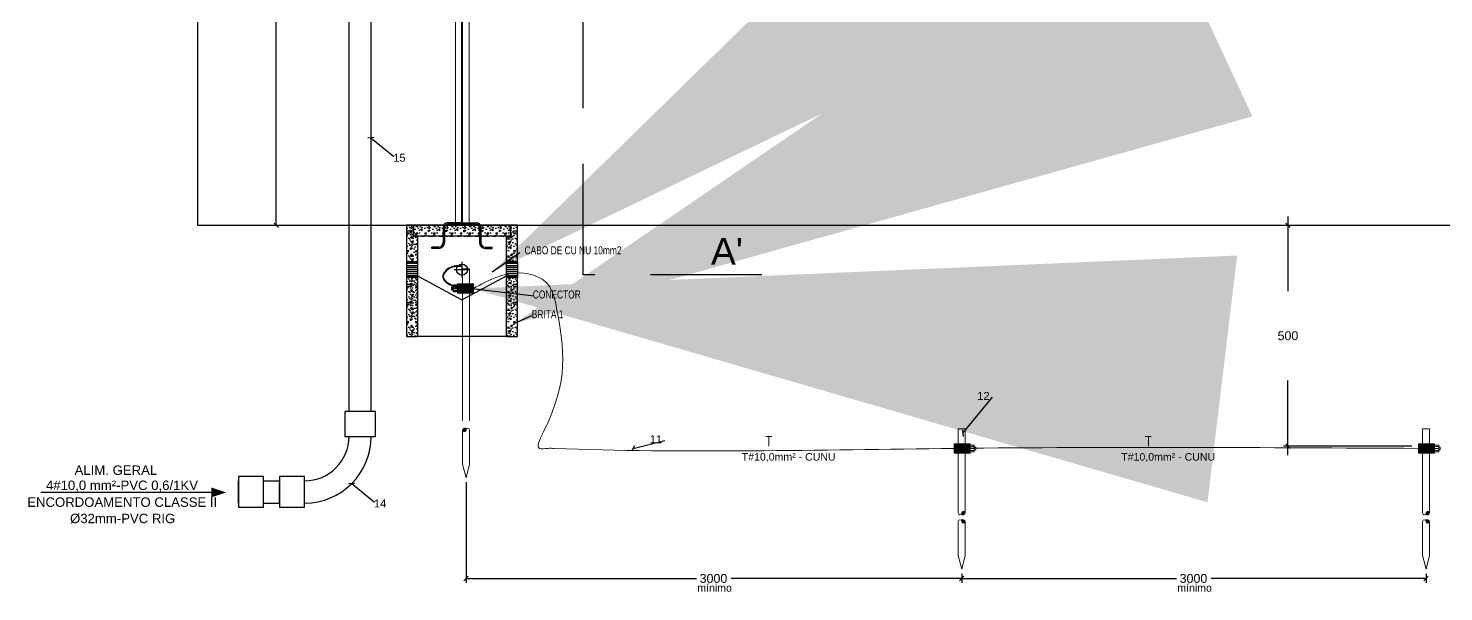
# Model space of a CAD drawing. Header units: millimetres. Extents: x 425 to 646, y 332 to 411.
# Drawn here: x 459.366 to 462.55, y 345.379 to 346.646 of the extents above; entities that cross this region are included whole.
import ezdxf
from ezdxf.enums import TextEntityAlignment as Align

# ---------------------------------------------------------------- set-up
doc = ezdxf.new("R2010")
doc.units = ezdxf.units.MM
doc.linetypes.add('HIDDEN', pattern=[0.375, 0.25, -0.125])
for name, color, linetype in [('Alvenaria', 7, 'Continuous'), ('Cotas', 1, 'Continuous'), ('DETALHES', 6, 'Continuous'), ('DI-Textos_do_diagrama', 5, 'Continuous'), ('PARA-RAIOS', 240, 'Continuous'), ('QUADROS_E_CAIXAS', 240, 'Continuous'), ('TXT', 7, 'Continuous')]:
    doc.layers.add(name, color=color, linetype=linetype)
doc.layers.add('EL-Condutos', color=8, linetype='Continuous', lineweight=30)
doc.styles.add('ARIAL', font='arial.ttf')
doc.dimstyles.new('10', dxfattribs={"dimtxt": 0.02, "dimasz": 0.01, "dimexe": 0.01, "dimexo": 0.01, "dimgap": 0.09, "dimtad": 0, "dimtih": 1, "dimtoh": 1, "dimdec": 0, "dimlfac": 1000, "dimzin": 0, "dimdsep": 46, "dimtxsty": 'ARIAL', "dimblk": 'OBLIQUE', "dimcen": 0, "dimdle": 0.02, "dimclrt": 7, "dimadec": 0, "dimazin": 0, "dimtfac": 1, "dimtdec": 0, "dimtofl": 0, "dimtmove": 0, "dimatfit": 3, "dimldrblk": 'OBLIQUE', "dimfxl": 0, "dimtolj": 1, "dimtzin": 0, "dimarcsym": 0})
doc.dimstyles.new('RICARDO-1-10', dxfattribs={"dimtxt": 0.02, "dimasz": 0.01, "dimexe": 0.01, "dimexo": 0.01, "dimgap": 0.01, "dimtad": 0, "dimtih": 1, "dimtoh": 1, "dimdec": 0, "dimlfac": 1000, "dimzin": 0, "dimdsep": 46, "dimtxsty": 'ARIAL', "dimblk": 'OBLIQUE', "dimcen": 0, "dimclrt": 4, "dimadec": 0, "dimazin": 0, "dimtfac": 1, "dimtdec": 0, "dimtofl": 0, "dimtmove": 0, "dimatfit": 3, "dimldrblk": 'CLOSEDBLANK', "dimfxl": 0, "dimtolj": 1, "dimtzin": 0, "dimarcsym": 0})
doc.dimstyles.get("Standard").update_dxf_attribs({"dimtxt": 0.18, "dimasz": 0.18, "dimexe": 0.18, "dimexo": 0.0625, "dimgap": 0.09, "dimtad": 0, "dimtih": 1, "dimtoh": 1, "dimdec": 4, "dimzin": 0, "dimdsep": 46, "dimtxsty": 'Standard', "dimcen": 0.09, "dimadec": 0, "dimazin": 0, "dimtfac": 1, "dimtdec": 4, "dimtofl": 0, "dimtmove": 0, "dimatfit": 3, "dimfxl": 0, "dimtolj": 1, "dimtzin": 0, "dimarcsym": 0})

# ---------------------------------------------------------------- blocks, each defined once
blk = doc.blocks.new('_Oblique')
at = {"color": 0, "linetype": 'ByBlock', "lineweight": -2}
blk.add_line((-0.5, -0.5), (0.5, 0.5), dxfattribs=at)
blk = doc.blocks.new('*D67')
at = {"layer": 'Cotas', "color": 0, "linetype": 'Continuous', "lineweight": -2, "transparency": 16777216}
for p, q in [((462.1994, 346.2231), (462.1994, 346.055)), ((462.4224, 346.2031), (462.1894, 346.2031)), ((462.1994, 345.6864), (462.1994, 345.8545)), ((462.4783, 345.7064), (462.1894, 345.7064))]:
    blk.add_line(p, q, dxfattribs=at)
at = {"layer": 'DEFPOINTS', "color": 0, "linetype": 'Continuous', "transparency": 16777216}
for p in [(462.4324, 346.2031), (462.1994, 345.7064), (462.4883, 345.7064)]:
    blk.add_point(p, dxfattribs=at)
at = {"layer": 'Cotas', "color": 0, "linetype": 'Continuous', "lineweight": -2, "transparency": 16777216, "xscale": 0.01, "yscale": 0.01, "zscale": 0.01}
for p, rotation in [((462.1994, 346.2031), 90), ((462.1994, 345.7064), 270)]:
    blk.add_blockref('_Oblique', p, dxfattribs=dict(at, rotation=rotation))
at = {"layer": 'Cotas', "color": 7, "linetype": 'Continuous', "lineweight": 0, "transparency": 16777216, "insert": (462.1994, 345.9547), "char_height": 0.02, "attachment_point": 5, "style": 'ARIAL'}
blk.add_mtext('\\A1;500', dxfattribs=at)
blk = doc.blocks.new('*D72')
at = {"layer": 'DEFPOINTS', "color": 0, "transparency": 16777216}
for p in [(460.0467, 347.7771), (459.9237, 346.2031), (460.0467, 346.2031)]:
    blk.add_point(p, dxfattribs=at)
at = {"layer": 'TXT', "color": 0, "lineweight": -2, "transparency": 16777216}
for p, q in [((460.0367, 347.7771), (459.9137, 347.7771)), ((459.9237, 347.7771), (459.9237, 347.0103)), ((459.9237, 346.2031), (459.9237, 346.9698)), ((460.0367, 346.2031), (459.9137, 346.2031))]:
    blk.add_line(p, q, dxfattribs=at)
at = {"layer": 'TXT', "color": 0, "lineweight": -2, "transparency": 16777216, "xscale": 0.01, "yscale": 0.01, "zscale": 0.01}
for p, rotation in [((459.9237, 347.7771), 90), ((459.9237, 346.2031), 270)]:
    blk.add_blockref('_Oblique', p, dxfattribs=dict(at, rotation=rotation))
at = {"layer": 'TXT', "color": 4, "transparency": 16777216, "insert": (459.9237, 346.9901), "char_height": 0.02, "attachment_point": 5, "style": 'ARIAL'}
blk.add_mtext('\\A1;1574', dxfattribs=at)
blk = doc.blocks.new('_ClosedBlank')
at = {"color": 0, "linetype": 'ByBlock', "lineweight": -2}
for p, q in [((-1, 0.17), (0, 0)), ((-1, 0.17), (-1, -0.17)), ((0, 0), (-1, -0.17))]:
    blk.add_line(p, q, dxfattribs=at)

msp = doc.modelspace()

# ---------------------------------------------------------------- hatches: boundary and pattern name
at = {"layer": 'Cotas', "linetype": 'Continuous'}
h = msp.add_hatch(dxfattribs=at)
h.set_pattern_fill('CONCRETO', color=4, scale=0.04, style=0)
h.set_pattern_definition([(45, (460.34579, 345.588468), (0, 0.0400002), [0.0056568, -0.011314, 0.0028284, -0.0169704, 0.0056568, -0.01414214]), (135, (460.37179, 345.590468), (-0.0400002, 0), [0.00565684, -0.0084852, 0.0028284, -0.014142, 0.00565684, -0.0197993]), (63.435, (460.339791, 345.582468), (2e-12, 0.04), [0.004472, -0.017888, 0.004472, -0.01788936]), (116.565, (460.339791, 345.582468), (-2e-11, 0.04), [0.004472, -0.017888, 0.004472, -0.01788936]), (0, (460.33979, 345.586468), (0, 0.04), [0.002, -0.016, 0.004, -0.016, 0.002]), (0, (460.33979, 345.592468), (0, 0.04), [-0.006, 0.004, -0.016, 0, -0.014, 0]), (0, (460.33979, 345.594468), (0, 0.04), [-0.016, 0, -0.012, 0.004, -0.008, 0]), (0, (460.33979, 345.600468), (0, 0.04), [-0.008, 0, -0.01, 0.004, -0.018, 0]), (0, (460.33979, 345.606468), (0, 0.04), [-0.008, 0.004, -0.016, 0.004, -0.008, 0]), (0, (460.33979, 345.616468), (0, 0.04), [-0.006, 0.004, -0.008, 0, -0.022, 0]), (0, (460.33979, 345.618468), (0, 0.04), [-0.008, 0, -0.024, 0.004, -0.004, 0]), (90, (460.34179, 345.590468), (-0.04, 2e-18), [-0.012, 0, -0.012, 0, -0.016, 0]), (90, (460.34579, 345.582468), (-0.04, 2e-18), [-0.006, 0.004, -0.016, 0, -0.014, 0]), (90, (460.34979, 345.582468), (-0.04, 2e-18), [-0.016, 0, -0.014, 0.004, -0.006, 0]), (90, (460.37179, 345.582468), (-0.04, 2e-18), [-0.008, 0.004, -0.02, 0.004, -0.004, 0]), (90, (460.34379, 345.586468), (-0.04, 2e-18), [-0.012, 0, -0.014, 0, -0.014, 0]), (90, (460.34779, 345.586468), (-0.04, 2e-18), [-0.01, 0, -0.022, 0, -0.008, 0]), (90, (460.35179, 345.588468), (-0.04, 2e-18), [-0.02, 0, -0.006, 0, -0.014, 0]), (90, (460.35379, 345.584468), (-0.04, 2e-18), [-0.018, 0, -0.008, 0, -0.01, 0]), (90, (460.35779, 345.590468), (-0.04, 2e-18), [-0.016, 0, -0.006, 0, -0.016, 0]), (90, (460.35979, 345.592468), (-0.04, 2e-18), [-0.018, 0, -0.008, 0, -0.014, 0]), (90, (460.36179, 345.582468), (-0.04, 2e-18), [-0.024, 0, -0.01, 0, -0.006, 0]), (90, (460.36379, 345.588468), (-0.04, 2e-18), [-0.008, 0, -0.016, 0, -0.016, 0]), (90, (460.36579, 345.586468), (-0.04, 2e-18), [-0.018, 0, -0.01, 0, -0.012, 0]), (90, (460.36779, 345.584468), (-0.04, 2e-18), [-0.016, 0, -0.012, 0, -0.012, 0]), (90, (460.37179, 345.586468), (-0.04, 2e-18), [-0.012, 0, -0.012, 0, -0.016, 0]), (90, (460.37579, 345.588468), (-0.04, 2e-18), [-0.016, 0, -0.008, 0, -0.016, 0]), (90, (460.37779, 345.590468), (-0.04, 2e-18), [-0.006, 0, -0.024, 0, -0.01, 0])])
h.paths.add_polyline_path([(460.4414, 345.95348), (460.4664, 345.95348), (460.4664, 346.08598), (460.4414, 346.08598)])
h.paths.add_polyline_path([(460.4664, 346.20348), (460.4514, 346.20348), (460.4514, 346.17748), (460.4414, 346.17748), (460.4414, 346.12098), (460.4664, 346.12098)])
h.paths.add_polyline_path([(460.4504, 346.20348), (460.3824, 346.20348, -0.1316525), (460.38374, 346.19848), (460.38374, 346.17848), (460.4504, 346.17848)])
h.paths.add_polyline_path([(460.38074, 346.17848), (460.38074, 346.19848, 0.2015659), (460.37864, 346.20348), (460.30415, 346.20348, 0.2015659), (460.30205, 346.19848), (460.30205, 346.17848)])
h.paths.add_polyline_path([(460.29905, 346.17848), (460.29905, 346.19848, -0.1316525), (460.30039, 346.20348), (460.2324, 346.20348), (460.2324, 346.17848)])
h.paths.add_polyline_path([(460.2164, 346.12098), (460.2414, 346.12098), (460.2414, 346.17748), (460.2314, 346.17748), (460.2314, 346.20348), (460.2164, 346.20348)])
h.paths.add_polyline_path([(460.2414, 346.08598), (460.2164, 346.08598), (460.2164, 345.95348), (460.2414, 345.95348)])
at = {"layer": 'Cotas', "linetype": 'Continuous', "lineweight": 0}
msp.add_hatch(color=0, dxfattribs=at).paths.add_polyline_path([(459.77912, 345.59181), (459.77912, 345.61293), (459.81092, 345.60237)])
at = {"layer": 'DETALHES', "linetype": 'Continuous', "lineweight": 0}
for points in [[(460.36745, 346.07186), (460.33167, 346.07186), (460.33167, 346.05088), (460.36745, 346.05088)], [(460.35068, 345.74278, -0.227327), (460.35223, 345.74588, 0.5005597), (460.34268, 345.74278, 0.984252)], [(461.44877, 345.71192), (461.48454, 345.71192), (461.48454, 345.69094), (461.44877, 345.69094)], [(462.49337, 345.71192), (462.52914, 345.71192), (462.52914, 345.69094), (462.49337, 345.69094)], [(461.46553, 345.55628, -0.984252), (461.47353, 345.55628, -0.5005597), (461.46398, 345.55318, 0.227327)], [(461.46553, 345.53705, 0.227327), (461.46398, 345.54015, -0.5005597), (461.47353, 345.53705, -0.984252)], [(462.51013, 345.55628, -0.984252), (462.51813, 345.55628, -0.5005597), (462.50859, 345.55318, 0.227327)], [(462.51013, 345.53705, 0.227327), (462.50859, 345.54015, -0.5005597), (462.51813, 345.53705, -0.984252)]]:
    msp.add_hatch(color=240, dxfattribs=at).paths.add_polyline_path(points)

# ---------------------------------------------------------------- linework, layer by layer
at = {"layer": 'Alvenaria'}
msp.add_line((463.88724, 346.20305), (459.74703, 346.20305), dxfattribs=at)
msp.add_lwpolyline([(459.74703, 346.20305), (459.74703, 348.40305), (463.58724, 348.40305), (463.88724, 348.40305), (463.88724, 346.20305)], dxfattribs=at)
at = {"layer": 'Cotas', "color": 0, "linetype": 'Continuous', "lineweight": 0}
for p, q in [((460.32708, 347.2025), (460.32708, 346.20348)), ((460.35788, 347.2025), (460.35788, 346.20348)), ((459.77912, 345.61293), (459.77912, 345.59181))]:
    msp.add_line(p, q, dxfattribs=at)
at = {"layer": 'Cotas', "color": 6, "linetype": 'Continuous'}
for p, q in [((460.2314, 346.20348), (460.2164, 346.20348)), ((460.2164, 346.20348), (460.2164, 346.12098)), ((460.2314, 346.20348), (460.2314, 346.17748)), ((460.2414, 346.17748), (460.2314, 346.17748)), ((460.30039, 346.20348), (460.2324, 346.20348)), ((460.2324, 346.20348), (460.2324, 346.17848)), ((460.29905, 346.17848), (460.2324, 346.17848)), ((460.2414, 346.17748), (460.2414, 346.12098)), ((460.38074, 346.17848), (460.30205, 346.17848)), ((460.37864, 346.20348), (460.30415, 346.20348)), ((460.4504, 346.20348), (460.3824, 346.20348)), ((460.4504, 346.17848), (460.38374, 346.17848)), ((460.4414, 346.12098), (460.4414, 346.17748)), ((460.4414, 346.17748), (460.4514, 346.17748)), ((460.4504, 346.17848), (460.4504, 346.20348)), ((460.4664, 346.20348), (460.4514, 346.20348)), ((460.4514, 346.17748), (460.4514, 346.20348)), ((460.4664, 346.12098), (460.4664, 346.20348)), ((460.2164, 346.08598), (460.2164, 345.95348)), ((460.2414, 346.08598), (460.2414, 345.95348)), ((460.4414, 345.95348), (460.4414, 346.08598)), ((460.4664, 345.95348), (460.4664, 346.08598)), ((460.2164, 345.95348), (460.2414, 345.95348)), ((460.4414, 345.95348), (460.4664, 345.95348))]:
    msp.add_line(p, q, dxfattribs=at)
at = {"layer": 'Cotas', "color": 4, "linetype": 'Continuous'}
for p, q in [((460.29905, 346.19848), (460.29905, 346.16439)), ((460.30205, 346.19848), (460.30205, 346.16439)), ((460.3414, 346.20848), (460.30905, 346.20848)), ((460.3414, 346.20548), (460.30905, 346.20548)), ((460.3414, 346.20848), (460.37374, 346.20848)), ((460.3414, 346.20548), (460.37374, 346.20548)), ((460.38074, 346.19848), (460.38074, 346.16439)), ((460.38374, 346.19848), (460.38374, 346.16439)), ((460.2738, 346.15139), (460.2738, 346.15439)), ((460.28905, 346.15439), (460.2738, 346.15439)), ((460.28905, 346.15139), (460.2738, 346.15139)), ((460.39374, 346.15439), (460.40899, 346.15439)), ((460.39374, 346.15139), (460.40899, 346.15139)), ((460.40899, 346.15139), (460.40899, 346.15439)), ((460.2414, 346.12098), (460.2164, 346.12098)), ((460.2414, 346.12098), (460.2164, 346.12098)), ((460.2164, 346.12098), (460.2164, 346.08598)), ((460.2414, 346.11998), (460.2164, 346.11998)), ((460.2414, 346.11698), (460.2164, 346.11698)), ((460.2414, 346.12098), (460.2414, 346.08598)), ((460.3414, 346.12098), (460.3414, 346.08598)), ((460.4414, 346.08598), (460.4414, 346.12098)), ((460.4664, 346.12098), (460.4414, 346.12098)), ((460.4664, 346.12098), (460.4414, 346.12098)), ((460.4664, 346.12098), (460.4414, 346.12098)), ((460.4664, 346.11998), (460.4414, 346.11998)), ((460.4664, 346.11698), (460.4414, 346.11698)), ((460.4664, 346.12098), (460.4664, 346.08598)), ((460.2414, 346.11198), (460.2164, 346.11198)), ((460.2414, 346.10798), (460.2164, 346.10798)), ((460.2414, 346.10348), (460.2164, 346.10348)), ((460.2414, 346.09898), (460.2164, 346.09898)), ((460.2414, 346.09498), (460.2164, 346.09498)), ((460.2414, 346.08998), (460.2164, 346.08998)), ((460.2414, 346.08698), (460.2164, 346.08698)), ((460.2414, 346.08598), (460.2164, 346.08598)), ((460.2414, 346.08987), (460.3414, 346.03541)), ((460.3239, 346.10348), (460.3589, 346.10348)), ((460.3414, 346.03541), (460.4414, 346.08987)), ((460.4664, 346.11198), (460.4414, 346.11198)), ((460.4664, 346.10798), (460.4414, 346.10798)), ((460.4664, 346.10348), (460.4414, 346.10348)), ((460.4664, 346.10348), (460.4414, 346.10348)), ((460.4664, 346.09898), (460.4414, 346.09898)), ((460.4664, 346.09498), (460.4414, 346.09498)), ((460.4664, 346.08998), (460.4414, 346.08998)), ((460.4664, 346.08698), (460.4414, 346.08698)), ((460.4664, 346.08598), (460.4414, 346.08598)), ((460.4664, 346.08598), (460.4414, 346.08598)), ((460.4414, 345.95348), (460.2414, 345.95348))]:
    msp.add_line(p, q, dxfattribs=at)
at = {"layer": 'Cotas', "color": 0, "linetype": 'Continuous', "lineweight": 0, "const_width": 0.003, "flags": 128}
msp.add_lwpolyline([(459.78123, 345.60237), (459.39388, 345.60237)], dxfattribs=at)
at = {"layer": 'Cotas', "color": 4, "linetype": 'Continuous'}
msp.add_circle((460.3414, 346.10348), 0.0125, dxfattribs=at)
for centre, radius, start, end in [((460.30905, 346.19848), 0.01, 90, 180), ((460.30905, 346.19848), 0.007, 90, 180), ((460.37374, 346.19848), 0.01, 0, 90), ((460.37374, 346.19848), 0.007, 0, 90), ((460.28905, 346.16439), 0.01, 270, 0), ((460.28905, 346.16439), 0.013, 270, 0), ((460.39374, 346.16439), 0.013, 180, 270), ((460.39374, 346.16439), 0.01, 180, 270)]:
    msp.add_arc(centre, radius, start, end, dxfattribs=at)
at = {"layer": 'DETALHES', "color": 240, "linetype": 'Continuous', "lineweight": 0}
for p, q in [((460.34268, 346.10558), (460.35868, 346.10558)), ((460.34268, 346.10558), (460.34268, 345.76449)), ((460.35868, 346.10558), (460.35868, 345.7645)), ((460.34268, 345.74279), (460.34268, 345.66608)), ((460.35868, 345.74278), (460.35868, 345.66608)), ((461.45753, 345.74564), (461.45753, 345.55628)), ((461.47353, 345.74564), (461.45753, 345.74564)), ((461.47353, 345.74564), (461.47353, 345.55627)), ((462.50213, 345.74564), (462.50213, 345.55628)), ((462.51813, 345.74564), (462.50213, 345.74564)), ((462.51813, 345.74564), (462.51813, 345.55627)), ((461.03843, 345.7279), (461.02493, 345.7279)), ((461.03173, 345.70672), (461.03173, 345.7279)), ((461.48454, 345.70549), (461.4938, 345.70549)), ((461.48454, 345.70143), (461.4938, 345.70143)), ((461.48458, 345.70839), (461.48828, 345.70839)), ((461.48681, 345.70839), (461.49384, 345.70839)), ((461.48828, 345.70839), (461.4889, 345.70839)), ((461.49381, 345.70435), (461.49392, 345.70435)), ((461.49384, 345.69404), (461.49384, 345.70839)), ((461.49392, 345.70435), (461.49739, 345.70435)), ((461.49739, 345.70435), (461.49615, 345.70435)), ((461.49739, 345.69805), (461.49739, 345.70435)), ((461.49739, 345.70435), (461.49739, 345.69805)), ((461.89206, 345.7279), (461.87856, 345.7279)), ((461.88536, 345.70672), (461.88536, 345.7279)), ((462.52914, 345.70549), (462.53841, 345.70549)), ((462.52914, 345.70143), (462.53841, 345.70143)), ((462.52918, 345.70839), (462.53289, 345.70839)), ((462.53141, 345.70839), (462.53845, 345.70839)), ((462.53289, 345.70839), (462.5335, 345.70839)), ((462.53841, 345.70435), (462.53852, 345.70435)), ((462.53845, 345.69404), (462.53845, 345.70839)), ((462.53852, 345.70435), (462.54199, 345.70435)), ((462.54199, 345.70435), (462.54076, 345.70435)), ((462.54199, 345.69805), (462.54199, 345.70435)), ((462.54199, 345.70435), (462.54199, 345.69805)), ((461.48454, 345.69695), (461.4938, 345.69695)), ((461.4889, 345.69404), (461.48458, 345.69404)), ((461.49384, 345.69404), (461.48921, 345.69404)), ((461.49381, 345.69805), (461.49392, 345.69805)), ((461.49392, 345.69805), (461.49739, 345.69805)), ((461.49739, 345.69805), (461.49615, 345.69805)), ((462.52914, 345.69695), (462.53841, 345.69695)), ((462.5335, 345.69404), (462.52918, 345.69404)), ((462.53845, 345.69404), (462.53381, 345.69404)), ((462.53841, 345.69805), (462.53852, 345.69805)), ((462.53852, 345.69805), (462.54199, 345.69805)), ((462.54199, 345.69805), (462.54076, 345.69805)), ((460.35068, 345.63534), (460.34268, 345.66608)), ((460.35068, 345.63534), (460.35868, 345.66608)), ((461.45753, 345.53705), (461.45753, 345.46034)), ((461.47353, 345.53706), (461.47353, 345.46034)), ((462.50213, 345.53705), (462.50213, 345.46034)), ((462.51813, 345.53706), (462.51813, 345.46034)), ((461.46553, 345.42961), (461.45753, 345.46034)), ((461.46553, 345.42961), (461.47353, 345.46034)), ((462.51013, 345.42961), (462.50213, 345.46034)), ((462.51013, 345.42961), (462.51813, 345.46034))]:
    msp.add_line(p, q, dxfattribs=at)
at = {"layer": 'DETALHES', "color": 240, "linetype": 'Continuous', "lineweight": 0, "const_width": 0.004}
msp.add_lwpolyline([(460.3414, 346.20348), (460.3414, 347.21977)], dxfattribs=at)
at = {"layer": 'DETALHES', "color": 240, "linetype": 'Continuous', "lineweight": 0}
for points in [[(460.36745, 346.07186), (460.33167, 346.07186), (460.33167, 346.05088), (460.36745, 346.05088)], [(461.44877, 345.71192), (461.48454, 345.71192), (461.48454, 345.69094), (461.44877, 345.69094)], [(462.49337, 345.71192), (462.52914, 345.71192), (462.52914, 345.69094), (462.49337, 345.69094)]]:
    msp.add_lwpolyline(points, close=True, dxfattribs=at)
for centre, radius, start, end in [((460.34861, 345.74076), 0.00627, 54.78402, 161.14682), ((460.34668, 345.74284), 0.004, 180.90944, 359.09056), ((460.35468, 345.74272), 0.004, 0.90944, 179.09056), ((461.46153, 345.55634), 0.004, 180.90944, 359.09056), ((461.46153, 345.53699), 0.004, 0.90944, 179.09056), ((461.4676, 345.55831), 0.00627, 234.78402, 341.14682), ((461.4676, 345.53502), 0.00627, 18.85318, 125.21598), ((461.46953, 345.55622), 0.004, 0.90944, 179.09056), ((462.50613, 345.55634), 0.004, 180.90944, 359.09056), ((462.50613, 345.53699), 0.004, 0.90944, 179.09056), ((462.5122, 345.55831), 0.00627, 234.78402, 341.14682), ((462.5122, 345.53502), 0.00627, 18.85318, 125.21598), ((462.51413, 345.55622), 0.004, 0.90944, 179.09056), ((461.46953, 345.53711), 0.004, 180.90944, 359.09056), ((462.51413, 345.53711), 0.004, 180.90944, 359.09056)]:
    msp.add_arc(centre, radius, start, end, dxfattribs=at)
msp.add_open_spline([(460.33987, 346.11), (460.31893, 346.11469), (460.27986, 346.08356), (460.32011, 346.06745), (460.34518, 346.06016)], degree=3, knots=[0, 0, 0, 0, 11.4463278, 23.240573, 23.240573, 23.240573, 23.240573], dxfattribs=at)
at = {"layer": 'DETALHES', "color": 240, "linetype": 'Continuous'}
for points, knots in [([(460.3402, 346.11146), (460.33796, 346.11197), (460.33574, 346.11225), (460.3292, 346.11252), (460.325, 346.11192), (460.31333, 346.10847), (460.30681, 346.10398), (460.30057, 346.09616), (460.29909, 346.0933), (460.29799, 346.0881), (460.29813, 346.08578), (460.29964, 346.08148), (460.30097, 346.07951), (460.30451, 346.07586), (460.30671, 346.07417), (460.31454, 346.0693), (460.32133, 346.0664), (460.33396, 346.06197), (460.33925, 346.06032), (460.34476, 346.05872)], [0, 0, 0, 0, 1.174186, 1.174186, 3.522558, 3.522558, 8.2193021, 8.2193021, 10.6626775, 10.6626775, 12.6422163, 12.6422163, 14.6217551, 14.6217551, 16.6012939, 16.6012939, 20.659049, 20.659049, 23.240573, 23.240573, 23.240573, 23.240573]), ([(460.34009, 346.11098), (460.33787, 346.11147), (460.33567, 346.11175), (460.32918, 346.11201), (460.325, 346.11141), (460.31399, 346.10812), (460.30791, 346.10409), (460.30106, 346.09621), (460.29922, 346.09267), (460.29847, 346.08675), (460.29893, 346.08437), (460.30116, 346.08001), (460.30291, 346.07801), (460.3095, 346.07251), (460.31572, 346.06935), (460.32963, 346.06386), (460.33704, 346.06149), (460.3449, 346.0592)], [0, 0, 0, 0, 1.1811976, 1.1811976, 3.5435929, 3.5435929, 7.9296147, 7.9296147, 10.9904901, 10.9904901, 13.1654011, 13.1654011, 15.340312, 15.340312, 19.5517776, 19.5517776, 23.240573, 23.240573, 23.240573, 23.240573]), ([(460.33998, 346.11049), (460.33778, 346.11098), (460.3356, 346.11126), (460.32916, 346.11151), (460.32502, 346.11091), (460.31355, 346.10745), (460.30715, 346.10295), (460.3012, 346.09525), (460.29983, 346.09244), (460.29893, 346.0872), (460.29931, 346.08478), (460.30153, 346.08032), (460.30334, 346.07826), (460.31089, 346.07209), (460.31877, 346.06844), (460.33339, 346.06319), (460.33909, 346.06141), (460.34504, 346.05968)], [0, 0, 0, 0, 1.1878505, 1.1878505, 3.5635514, 3.5635514, 8.3149532, 8.3149532, 10.8202522, 10.8202522, 13.1190501, 13.1190501, 15.4178481, 15.4178481, 20.443188, 20.443188, 23.240573, 23.240573, 23.240573, 23.240573])]:
    msp.add_open_spline(points, degree=3, knots=knots, dxfattribs=at)
at = {"layer": 'DETALHES', "color": 240, "linetype": 'Continuous', "lineweight": 0}
msp.add_spline([(462.49337, 345.70143), (461.44877, 345.70143), (460.54912, 345.70143), (460.53439, 345.70143), (460.51575, 345.70143), (460.52507, 345.739), (460.5544, 346.01543), (460.53433, 346.07115), (460.47141, 346.09596), (460.36745, 346.06137)], degree=3, dxfattribs=at)
at = {"layer": 'EL-Condutos'}
for p, q in [((460.0873, 346.20305), (460.0873, 347.18784)), ((460.1373, 346.20305), (460.1373, 347.18784))]:
    msp.add_line(p, q, dxfattribs=at)
at = {"layer": 'EL-Condutos', "linetype": 'HIDDEN'}
msp.add_line((459.8389, 345.57848), (459.8389, 345.62848), dxfattribs=at)
at = {"layer": 'EL-Condutos', "linetype": 'HIDDEN', "ltscale": 10}
for p, q in [((459.8952, 345.57848), (459.8952, 345.62848)), ((459.8952, 345.62848), (459.931, 345.62848)), ((459.931, 345.57848), (459.931, 345.62848)), ((459.9873, 345.57848), (459.9873, 345.62848)), ((459.8952, 345.57848), (459.931, 345.57848))]:
    msp.add_line(p, q, dxfattribs=at)
for points in [[(460.1468, 345.72848), (460.1468, 345.78478), (460.0778, 345.78478), (460.0778, 345.72848)], [(459.8389, 345.56898), (459.8952, 345.56898), (459.8952, 345.63798), (459.8389, 345.63798)], [(459.931, 345.56898), (459.9873, 345.56898), (459.9873, 345.63798), (459.931, 345.63798)]]:
    msp.add_lwpolyline(points, close=True, dxfattribs=at)
for radius in [0.15, 0.1]:
    msp.add_arc((459.9873, 345.72848), radius, 270, 0, dxfattribs=at)
at = {"layer": 'PARA-RAIOS'}
for p, q in [((460.31882, 346.058), (460.31882, 346.0643)), ((460.31882, 346.0643), (460.31882, 346.058)), ((460.31882, 346.0643), (460.32006, 346.0643)), ((460.32229, 346.0643), (460.31882, 346.0643)), ((460.31882, 346.058), (460.32006, 346.058)), ((460.32229, 346.058), (460.31882, 346.058)), ((460.3224, 346.0643), (460.32229, 346.0643)), ((460.3224, 346.058), (460.32229, 346.058)), ((460.32237, 346.05399), (460.32237, 346.06833)), ((460.3294, 346.06833), (460.32237, 346.06833)), ((460.32237, 346.05399), (460.327, 346.05399)), ((460.33167, 346.06544), (460.32241, 346.06544)), ((460.33167, 346.06137), (460.32241, 346.06137)), ((460.33167, 346.0569), (460.32241, 346.0569)), ((460.32793, 346.06833), (460.32731, 346.06833)), ((460.32731, 346.05399), (460.33163, 346.05399)), ((460.33163, 346.06833), (460.32793, 346.06833))]:
    msp.add_line(p, q, dxfattribs=at)
at = {"layer": 'TXT', "color": 2, "linetype": 'HIDDEN', "ltscale": 10}
for p, q in [((460.0873, 345.78478), (460.0873, 346.20305)), ((460.1373, 345.78478), (460.1373, 346.20305))]:
    msp.add_line(p, q, dxfattribs=at)
at = {"layer": 'TXT'}
for p, q in [((460.35068, 345.62534), (460.35068, 345.39878)), ((461.46553, 345.41961), (461.46553, 345.39878)), ((461.46553, 345.41961), (461.46553, 345.39878)), ((462.51013, 345.41961), (462.51013, 345.39878)), ((460.35068, 345.40878), (460.86911, 345.40878)), ((461.46553, 345.40878), (460.9471, 345.40878)), ((461.46553, 345.40878), (461.94883, 345.40878)), ((462.51013, 345.40878), (462.02683, 345.40878))]:
    msp.add_line(p, q, dxfattribs=at)
at = {"layer": 'TXT', "color": 3, "linetype": 'HIDDEN'}
msp.add_lwpolyline([(461.01558, 346.09185), (460.61416, 346.09185), (460.61416, 348.16152), (461.01611, 348.16152)], dxfattribs=at)

# ---------------------------------------------------------------- block references
at = {"layer": 'TXT', "xscale": 0.01, "yscale": 0.01, "zscale": 0.01, "rotation": 180}
for p in [(460.35068, 345.40878), (461.46553, 345.40878)]:
    msp.add_blockref('_Oblique', p, dxfattribs=at)
at = {"layer": 'TXT', "xscale": 0.01, "yscale": 0.01, "zscale": 0.01}
for p in [(461.46553, 345.40878), (462.51013, 345.40878)]:
    msp.add_blockref('_Oblique', p, dxfattribs=at)

# ---------------------------------------------------------------- texts
at = {"layer": 'Cotas', "color": 7, "linetype": 'Continuous', "char_height": 0.018, "attachment_point": 6, "style": 'ARIAL'}
for s, insert in [('15', (460.21471, 346.35516)), ('12', (461.52843, 345.81944)), ('11', (460.79184, 345.7219)), ('14', (460.17134, 345.57766))]:
    msp.add_mtext(s, dxfattribs=dict(at, insert=insert))
at = {"layer": 'DI-Textos_do_diagrama', "linetype": 'Continuous', "style": 'ARIAL'}
for s, height, p in [('T#10,0mm² - CUNU', 0.017, (460.97076, 345.66881)), ('T#10,0mm² - CUNU', 0.017, (461.8244, 345.66881)), ('ALIM. GERAL', 0.02118, (459.47007, 345.63557)), ('mínimo', 0.017, (460.8708, 345.37428)), ('mínimo', 0.017, (461.95053, 345.37428))]:
    msp.add_text(s, height=height, dxfattribs=at).set_placement(p, align=Align.BOTTOM_LEFT)
for s, p in [('4#10,0 mm²-PVC 0,6/1KV', (459.57666, 345.60154)), ('ENCORDOAMENTO CLASSE II', (459.5772, 345.5636)), ('%%C32mm-PVC RIG', (459.57816, 345.5269))]:
    msp.add_text(s, height=0.02118, dxfattribs=at).set_placement(p, align=Align.BOTTOM_CENTER)
at = {"layer": 'PARA-RAIOS', "color": 7, "style": 'ARIAL', "width": 0.75}
for s, p in [('CABO DE CU NU 10mm2', (460.48229, 346.13796)), ('CONECTOR', (460.50075, 346.03864)), ('BRITA 1', (460.49843, 345.99432))]:
    msp.add_text(s, height=0.018, dxfattribs=at).set_placement(p)
at = {"layer": 'QUADROS_E_CAIXAS', "color": 7, "style": 'ARIAL'}
msp.add_text("A'", height=0.06, dxfattribs=at).set_placement((460.90154, 346.1147))
at = {"layer": 'TXT', "style": 'ARIAL'}
for p in [(460.87607, 345.39895), (461.95579, 345.39895)]:
    msp.add_text('3000', height=0.02, dxfattribs=at).set_placement(p)

# ---------------------------------------------------------------- dimensions: what is measured, and where the dimension line sits
at = {"layer": 'Cotas', "linetype": 'Continuous', "lineweight": 0}
dim = msp.add_linear_dim(base=(462.19937, 345.70643), p1=(462.43237, 346.20305), p2=(462.48831, 345.70643), angle=90, text='500', dimstyle='10', dxfattribs=at)
dim.commit()
dim.dimension.update_dxf_attribs({"geometry": '*D67', "text_midpoint": (462.19937, 345.95474)})
at = {"layer": 'TXT'}
dim = msp.add_linear_dim(base=(459.9237, 346.20305), p1=(460.04673, 347.77707), p2=(460.04673, 346.20305), angle=90, dimstyle='RICARDO-1-10', dxfattribs=at)
dim.commit()
dim.dimension.update_dxf_attribs({"geometry": '*D72', "text_midpoint": (459.9237, 346.99006)})

# ---------------------------------------------------------------- leaders
at = {"layer": 'Cotas', "linetype": 'Continuous'}
for points in [[(460.13674, 346.39992), (460.18787, 346.35833)], [(461.46823, 345.73542), (461.53468, 345.81648)], [(460.72621, 345.70118), (460.79809, 345.71893)], [(460.09337, 345.62242), (460.1445, 345.58083)]]:
    msp.add_leader(points, dimstyle='10', dxfattribs=at)
at = {"layer": 'PARA-RAIOS', "color": 5}
for points in [[(460.40938, 346.09821), (460.47179, 346.14191)], [(460.46069, 345.9828), (460.49892, 346.00063)], [(460.36397, 346.06115), (460.50334, 346.04436)]]:
    msp.add_leader(points, dimstyle='Standard', override={"dimtxt": 1.7, "dimasz": 1.7, "dimexe": 1, "dimexo": 1, "dimgap": 0, "dimtad": 1, "dimtih": 0, "dimtoh": 0, "dimdec": 0, "dimzin": 8, "dimcen": 1, "dimclrd": 5, "dimclre": 5, "dimclrt": 7, "dimtdec": 0, "dimtofl": 1, "dimatfit": 3}, dxfattribs=at)

doc.saveas('drawing.dxf')
